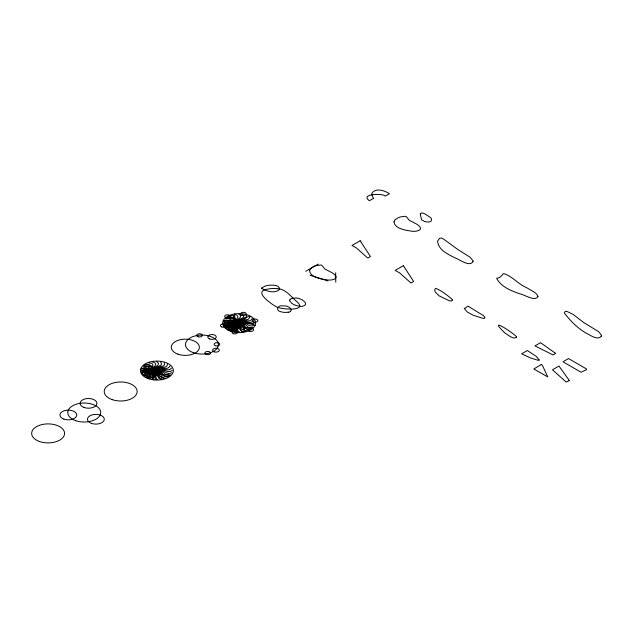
<?xml version="1.0" encoding="UTF-8"?>
<svg xmlns="http://www.w3.org/2000/svg" width="633" height="633" viewBox="0 0 633 633"><rect width="100%" height="100%" fill="white"/><g stroke="black" fill="none" stroke-linecap="round" stroke-linejoin="round"><path stroke-width="0.95" d="M146.31 376.983C147.212 373.818 150.749 372.354 153.669 371.626A15.785 9.115 0 0 1 156.493 371.144M167.508 364.173C166.764 370.289 157.57 364.489 156.826 369.814A13.42 7.746 0 0 0 156.913 370.582A13.42 7.746 0 0 1 157 371.349C156.47 376.588 148.185 371.033 146.975 376.121A16.189 9.345 0 0 0 146.532 377.624M228.545 329.516C229.281 323.392 238.483 329.2 239.227 323.874A13.42 7.746 0 0 0 239.139 323.107A13.42 7.746 0 0 1 239.052 322.339C239.796 317.014 248.991 322.814 249.734 316.698M226.028 327.712C228.782 322.102 236.196 328.725 238.878 323.859A13.42 7.746 0 0 0 239.139 323.107A13.42 7.746 0 0 1 239.401 322.347C242.083 317.489 249.497 324.112 252.251 318.502M143.802 375.187C146.547 369.577 153.969 376.2 156.652 371.334A13.42 7.746 0 0 0 156.913 370.582A13.42 7.746 0 0 1 157.174 369.822C159.856 364.956 167.27 371.587 170.024 365.977M142.188 373.066C146.326 368.192 152.316 375.416 156.319 371.27A13.42 7.746 0 0 0 156.913 370.582A13.42 7.746 0 0 1 157.506 369.886C161.502 365.739 167.5 372.964 171.638 368.089M224.414 325.591C228.553 320.717 234.542 327.941 238.546 323.795A13.42 7.746 0 0 0 239.139 323.107A13.42 7.746 0 0 1 239.733 322.419C243.729 318.264 249.726 325.489 253.865 320.615M290.412 311.571L291.235 310.336L290.444 308.477A9.693 5.594 0 0 0 289.091 307.298A8.886 5.127 0 0 0 285.871 305.929L280.506 305.842A4.542 2.619 0 0 0 279.232 306.356L278.053 307.377A6.836 3.948 0 0 0 277.547 308.35C277.08 311.341 281.274 311.95 283.418 312.267A11.529 6.654 0 0 0 285.863 312.393L288.221 312.211M305.739 271.28L318.249 264.064M237.502 323.811L234.97 325.425A7.042 4.067 0 0 0 234.526 325.892L232.572 328.448L229.281 329.295A10.318 5.958 0 0 1 227.88 329.31M155.275 371.278L152.743 372.9A7.042 4.067 0 0 0 152.3 373.367L150.345 375.923L147.054 376.77A10.318 5.958 0 0 1 145.653 376.785M223.797 323.313C228.861 319.19 233.427 327.071 238.261 323.685A13.42 7.746 0 0 0 239.139 323.107A13.42 7.746 0 0 1 240.018 322.529C244.844 319.143 249.41 327.024 254.482 322.901M141.57 370.78C146.634 366.665 151.2 374.546 156.027 371.16A13.42 7.746 0 0 0 156.913 370.582A13.42 7.746 0 0 1 157.791 370.004C162.618 366.618 167.183 374.491 172.255 370.376M232.809 327.166L231.132 327.609A5.705 3.3 0 0 1 230.127 327.736L228.924 327.791A3.608 2.081 0 0 0 227.476 328.029L227.247 328.131A1.954 1.124 0 0 0 226.756 328.44M150.583 374.641L148.905 375.084A5.705 3.3 0 0 1 147.9 375.211L146.698 375.266A3.608 2.081 0 0 0 145.25 375.504L145.02 375.606A1.954 1.124 0 0 0 144.53 375.907M223.916 325.631L225.467 325.18A21.562 12.446 0 0 1 234.732 323.969M141.689 373.098L143.24 372.655A21.562 12.446 0 0 1 152.506 371.444M231.346 324.531L230.855 324.666A19.077 11.014 0 0 0 230.372 324.816L229.447 325.156A4.02 2.318 0 0 0 228.735 325.56L226.369 327.047A2.991 1.725 0 0 1 225.166 326.921M149.119 371.998L148.628 372.141A19.077 11.014 0 0 0 148.138 372.283L147.22 372.623A4.02 2.318 0 0 0 146.508 373.035L144.142 374.514A2.991 1.725 0 0 1 142.939 374.396M224.232 321.01C229.945 317.6 232.699 326.201 238.032 323.534A13.42 7.746 0 0 0 239.139 323.107A13.42 7.746 0 0 1 240.247 322.68C245.572 320.005 248.326 328.606 254.047 325.204M141.998 368.485C147.718 365.075 150.472 373.676 155.805 371.009A13.42 7.746 0 0 0 156.913 370.582A13.42 7.746 0 0 1 158.021 370.155C163.346 367.48 166.099 376.081 171.82 372.671M227.611 323.384L235.674 323.186A45.663 26.364 0 0 1 238.625 323.241M145.384 370.859L153.447 370.653A45.663 26.364 0 0 1 156.398 370.716M225.672 318.85C231.987 316.144 232.184 325.362 237.873 323.352A13.42 7.746 0 0 0 239.139 323.107A13.42 7.746 0 0 1 240.405 322.862C246.087 320.852 246.292 330.062 252.599 327.356M143.446 366.325C149.752 363.619 149.958 372.829 155.647 370.827A13.42 7.746 0 0 0 156.913 370.582A13.42 7.746 0 0 1 158.171 370.329C163.86 368.327 164.066 377.537 170.372 374.831M228.038 316.991C235.626 315.25 231.29 324.452 237.81 323.154A13.42 7.746 0 0 0 239.139 323.107A13.42 7.746 0 0 1 240.469 323.059C246.981 321.778 242.645 330.964 250.233 329.223M145.812 364.458C152.086 363.207 150.084 368.794 153.233 370.471A15.785 9.115 0 0 1 156.058 370.954M168.006 376.698C160.418 378.439 164.754 369.245 158.242 370.527A13.42 7.746 0 0 0 156.913 370.582A13.42 7.746 0 0 1 155.583 370.629L148.81 370.645L143.501 372.513A16.189 9.345 0 0 0 141.824 373.684M277.476 288.68C285.855 289.036 290.769 296.505 296.608 301.411C308.303 311.428 283.806 309.252 279.224 307.836A16.197 9.353 0 0 1 276.17 306.776C270.916 303.516 251.95 290.927 268.352 289.012A19.694 11.37 0 0 1 270.584 288.688A17.922 10.35 0 0 1 277.483 288.672M231.164 315.535C239.567 315.353 230.721 323.075 237.834 322.957A13.42 7.746 0 0 0 239.139 323.107A13.42 7.746 0 0 1 240.445 323.257C247.55 323.131 238.712 330.853 247.115 330.671M148.937 363.01C157.34 362.828 148.494 370.55 155.607 370.424A13.42 7.746 0 0 0 156.913 370.582A13.42 7.746 0 0 1 158.218 370.732C165.324 370.606 156.486 378.328 164.889 378.146M310.035 275.236L327.878 280.941M234.827 314.601C243.183 316.484 230.792 321.303 237.945 322.767A13.42 7.746 0 0 0 239.139 323.107A13.42 7.746 0 0 1 240.334 323.447C247.487 324.903 235.096 329.73 243.452 331.605M152.6 362.076C160.956 363.951 148.565 368.778 155.718 370.234A13.42 7.746 0 0 0 156.913 370.582A13.42 7.746 0 0 1 158.108 370.922C165.26 372.378 152.869 377.205 161.225 379.08M238.783 314.245C245.469 317.655 232.319 319.792 238.135 322.601A13.42 7.746 0 0 0 239.139 323.107A13.42 7.746 0 0 1 240.136 323.613C245.96 326.414 232.802 328.559 239.496 331.961M156.557 361.72C163.243 365.13 150.092 367.267 155.908 370.068A13.42 7.746 0 0 0 156.913 370.582A13.42 7.746 0 0 1 157.91 371.088C163.733 373.889 150.575 376.026 157.269 379.436M242.763 314.498C247.329 319.602 234.305 318.185 238.404 322.466A13.42 7.746 0 0 0 239.139 323.107A13.42 7.746 0 0 1 239.875 323.748C243.974 328.021 230.95 326.612 235.508 331.716M160.537 361.973C165.102 367.069 152.078 365.66 156.169 369.941A13.42 7.746 0 0 0 156.913 370.582A13.42 7.746 0 0 1 157.649 371.223C161.747 375.496 148.715 374.087 153.281 379.191M371.895 194.727L372.718 196.8A9.677 5.562 60 0 0 373.573 198.335L369.427 200.716C359.449 193.975 382.641 192.954 385.355 196.111L389.437 193.761C384.951 190.509 374.91 187.36 371.793 193.635A3.094 1.733 60.1 0 0 371.785 193.935M246.506 315.329C248.358 321.382 237.011 317.188 238.712 322.379A13.42 7.746 0 0 0 239.139 323.107A13.42 7.746 0 0 1 239.567 323.835C241.268 329.025 229.921 324.832 231.773 330.877M164.271 362.804C166.123 368.849 154.784 364.663 156.486 369.846A13.42 7.746 0 0 0 156.913 370.582A13.42 7.746 0 0 1 157.34 371.31C159.041 376.5 147.695 372.307 149.546 378.352M335.672 272.76L335.775 282.223M223.235 320.646A13.182 7.612 0 0 0 239.139 323.107A13.182 7.612 0 0 1 255.036 325.568M227.5 329.825A13.182 7.612 0 0 0 239.139 323.107A13.182 7.612 0 0 1 250.779 316.389M243.396 332.285A13.182 7.612 0 0 0 239.139 323.107A13.182 7.612 0 0 1 234.875 313.928M141.246 372.038A11.204 6.472 0 0 1 145.368 370.827M156.509 371.46A12.209 7.05 0 0 1 157.126 373.28L157.039 374.301A7.43 4.289 0 0 1 156.834 374.855L153.36 378.732A34.229 19.765 0 0 1 152.782 379.286M154.84 373.462A10.896 6.29 0 0 1 154.104 374.942L152.434 376.39A6.377 3.679 0 0 1 151.683 376.762L150.622 377.126A9.962 5.752 0 0 1 147.679 377.632M154.689 375.844A16.632 9.606 0 0 1 151.809 379.04M149.625 378.629A7.161 4.13 0 0 1 151.888 377.418M143.873 375.361A11.299 6.528 0 0 1 151.501 373.027M243.982 326.446A7.374 4.257 0 0 0 244.583 326.976C246.411 328.709 249.062 326.422 250.866 328.139A6.647 3.838 0 0 1 251.388 328.63M240.089 323.384A15.785 9.115 0 0 0 240.706 325.046L243.444 327.712L247.978 329.239A16.189 9.345 0 0 0 250.541 329.595M240.437 327.396A7.374 4.257 0 0 0 240.508 328.029C240.983 330.299 244.48 328.614 244.939 330.853A6.647 3.838 0 0 1 244.963 331.423M239.717 323.621A15.785 9.115 0 0 0 238.815 325.243L238.878 328.345L241.482 330.964A16.189 9.345 0 0 0 243.389 332.016M236.552 327.198A7.374 4.257 0 0 0 236.062 327.759C234.487 329.627 239.037 329.682 237.454 331.486A6.647 3.838 0 0 1 236.971 331.993M239.187 323.724A15.785 9.115 0 0 0 237.003 324.864L234.376 327.562L234.36 330.592A16.189 9.345 0 0 0 235.096 332.056M233.355 325.9A7.374 4.257 0 0 0 232.438 326.248C229.803 326.699 233.023 329.461 230.42 329.88A6.647 3.838 0 0 1 229.565 330.181M238.649 323.653A15.785 9.115 0 0 0 235.769 324.009L231.156 325.591L228.521 328.211A16.189 9.345 0 0 0 227.896 329.69M231.71 323.859A7.374 4.257 0 0 0 230.61 323.898C228.086 323.4 228.22 326.945 225.72 326.454A6.647 3.838 0 0 1 224.723 326.47M238.237 323.439A15.785 9.115 0 0 0 235.436 322.917L230.072 322.957L225.522 324.46A16.189 9.345 0 0 0 223.702 325.56M232.05 321.611A7.374 4.257 0 0 0 231.069 321.327C228.711 320.251 226.962 323.194 224.62 322.134A6.647 3.838 0 0 1 223.742 321.857M238.071 323.139A15.785 9.115 0 0 0 236.101 321.873L231.417 320.353L226.171 320.345A16.189 9.345 0 0 0 223.639 320.773M234.297 319.768A7.374 4.257 0 0 0 233.688 319.238C231.868 317.497 229.217 319.792 227.405 318.075A6.647 3.838 0 0 1 226.891 317.584M238.19 322.822A15.785 9.115 0 0 0 237.573 321.16L234.827 318.494L230.301 316.975A16.189 9.345 0 0 0 227.738 316.611M223.473 324.571A11.204 6.472 0 0 1 227.595 323.352M238.736 323.993A12.209 7.05 0 0 1 239.353 325.805L239.266 326.826A7.43 4.289 0 0 1 239.06 327.38L235.587 331.265A34.229 19.765 0 0 1 235.009 331.811M237.066 325.987A10.896 6.29 0 0 1 236.331 327.467L234.661 328.923A6.377 3.679 0 0 1 233.909 329.287L232.857 329.651A9.962 5.752 0 0 1 229.906 330.165M236.916 328.369A16.632 9.606 0 0 1 234.036 331.565M231.852 331.154A7.161 4.13 0 0 1 234.115 329.943M226.1 327.886A11.299 6.528 0 0 1 233.727 325.552M290.452 311.602A5.096 2.943 0 0 1 288.213 312.188M162.167 373.707A7.374 4.257 0 0 0 162.839 374.206C164.778 375.852 167.326 373.478 169.248 375.1A6.647 3.838 0 0 1 169.834 375.567M157.894 370.819A15.785 9.115 0 0 0 158.725 372.449L161.795 374.989L166.511 376.319A16.189 9.345 0 0 0 169.106 376.572M158.756 374.799A7.374 4.257 0 0 0 158.899 375.432C159.635 377.656 162.974 375.86 163.686 378.059A6.647 3.838 0 0 1 163.781 378.629M157.554 371.073A15.785 9.115 0 0 0 156.857 372.726L157.316 375.812L160.252 378.32A16.189 9.345 0 0 0 162.285 379.286M154.848 374.768A7.374 4.257 0 0 0 154.436 375.353C153.139 377.363 157.617 377.054 156.304 379.009A6.647 3.838 0 0 1 155.884 379.531M157.039 371.191A15.785 9.115 0 0 0 155.006 372.418L152.735 375.227L153.099 378.249A16.189 9.345 0 0 0 154.025 379.673M151.501 373.612A7.374 4.257 0 0 0 150.63 374C148.035 374.649 151.643 377.094 149.079 377.703A6.647 3.838 0 0 1 148.272 378.036M149.594 371.642A7.374 4.257 0 0 0 148.51 371.729C145.962 371.326 146.476 374.886 143.96 374.491A6.647 3.838 0 0 1 142.963 374.546M149.649 369.387A7.374 4.257 0 0 0 148.636 369.15C146.247 368.153 144.688 371.199 142.306 370.226A6.647 3.838 0 0 1 141.404 369.989M155.853 370.653A15.785 9.115 0 0 0 153.724 369.482L148.858 368.169L143.628 368.382A16.189 9.345 0 0 0 141.159 368.912M151.659 367.457A7.374 4.257 0 0 0 150.986 366.95C149.048 365.312 146.492 367.686 144.569 366.056A6.647 3.838 0 0 1 143.992 365.589M155.932 370.337A15.785 9.115 0 0 0 155.101 368.707L152.023 366.167L147.315 364.837A16.189 9.345 0 0 0 144.712 364.584M289.685 299.979L289.993 301.308L291.678 303.199A14.155 8.174 0 0 0 293.704 304.497L295.326 305.209A11.418 6.591 0 0 0 298.697 306.063C301.846 307.329 308.532 305.217 304.188 301.403A13.997 8.079 0 0 0 302.265 299.947L299.781 298.776A9.74 5.618 0 0 0 297.629 298.214A9.978 5.76 0 0 0 295.769 297.993L291.425 298.388L289.685 299.979M420.241 213.748L421.475 219.77L424.482 221.439A11.473 6.623 0 0 0 425.922 221.756C427.853 222.191 431.761 222.452 431.532 219.516A8.625 4.977 0 0 0 431.208 218.48L431.073 218.235A7.588 4.384 0 0 0 430.543 217.562C427.773 216.114 422.638 211.003 420.241 213.748M309.545 270.56C310.249 276.305 317.426 277.998 322.165 279.09A26.871 15.516 0 0 0 325.932 279.636C329.643 280.949 340.451 279.438 334.169 274.263A19.125 11.046 0 0 0 332.064 272.744L324.903 269.033L321.936 265.409A2.413 1.393 0 0 0 320.773 265.021L316.081 265.638A14.899 8.601 0 0 0 313.762 266.485L310.621 268.519L309.545 270.56M393.955 221.835C394.66 227.579 401.828 229.265 406.568 230.365A26.871 15.516 0 0 0 410.334 230.903C414.045 232.216 424.854 230.705 418.579 225.538A19.125 11.046 0 0 0 416.467 224.011L409.314 220.3L406.346 216.676A2.413 1.393 0 0 0 405.183 216.296L400.491 216.905A14.899 8.601 0 0 0 398.173 217.76L395.024 219.786L393.955 221.835M484.854 317.378L484.403 318.296L483.106 318.415L473.088 315.218L467.281 311.99L464.179 308.334L465.674 307.954L467.89 306.016L479.046 312.955A39.175 22.614 0 0 1 480.384 313.723L483.541 315.645L484.854 317.378M537.979 296.402C535.162 302.036 524.266 294.472 519.519 293.712C510.966 290.769 500.909 286.678 496.628 278.314L499.611 277.547L502.784 274.643L502.776 273.978L504.042 273.678C512.508 276.471 518.19 284.075 526.355 287.548A78.35 45.236 0 0 1 529.03 289.091C532.179 291.172 536.626 292.541 537.979 296.402M452.389 299.915L451.487 301.071L449.264 300.715L439.12 295.872L435.282 292.058L434.657 289.756L435.67 288.324C441.628 290.618 447.404 295.342 452.389 299.575L452.389 299.915M473.049 261.476C469.828 267.466 459.827 259.53 455.167 257.94C448.061 254.268 438.447 250.185 437.577 241.149L439.603 238.293L441.391 238.024L443.614 239.108L457.683 249.386L470.09 257.251L473.049 260.788L473.049 261.476M261.524 288.094C265.441 291.354 275.664 293.949 279.557 289.313A7.216 4.17 0 0 0 279.509 288.086C277.729 284.747 273.021 285.127 269.777 285.198A14.646 8.451 0 0 0 264.871 286.148L261.524 288.094M516.544 337.239C513.102 339.984 508.172 334.754 504.936 333.021C486.84 315.693 511.796 331.85 516.544 336.716L516.544 337.239M601.35 336.123C597.758 340.91 590.296 335.063 586.087 333.108C577.423 328.076 570.349 320.852 564.312 312.931L565.103 311.531L566.559 311.262L572.928 314.3L583.792 322.569L598.644 331.7L601.35 335.071L601.35 336.123M555.632 353.388L553.013 354.939L534.948 345.887L540.527 342.69L555.632 353.388M586.546 369.656L581.07 372.236L563.014 361.815L568.474 358.539L586.411 368.897L586.546 369.656M539.213 360.027L538.074 360.28L530.755 358.049L521.639 353.831L527.329 350.524L536.293 356.434L539.213 360.027M569.336 380.528L566.234 382.087L552.467 369.799L558.979 366.04L569.336 380.528M541.207 364.561L533.817 369.007L547.735 376.888L542.331 365.209L541.207 364.561M360.161 240.754L352.011 245.462L356.601 248.104L367.765 258.066L370.44 256.523L360.161 240.754M403.356 265.686L395.206 270.394L399.787 273.045L410.959 282.998L413.626 281.456L403.356 265.686M63.862 419.109A8.427 4.866 0 0 0 76.767 415.177A8.427 4.866 0 0 0 64.408 410.69A8.427 4.866 0 0 0 63.862 419.109M83.857 407.407A8.427 4.866 0 0 0 96.912 403.648A8.427 4.866 0 0 0 84.751 398.996A8.427 4.866 0 0 0 83.857 407.407M91.571 423.43A8.427 4.866 0 0 0 104.31 419.315A8.427 4.866 0 0 0 91.769 415.011A8.427 4.866 0 0 0 91.571 423.43M112.183 399.629A16.458 9.503 0 0 0 137.147 391.677A16.458 9.503 0 0 0 112.729 383.171A16.458 9.503 0 0 0 112.183 399.629M148.407 378.716A16.458 9.503 0 0 0 173.371 370.764A16.458 9.503 0 0 0 148.953 362.258A16.458 9.503 0 0 0 148.407 378.716M221.748 326.937A2.809 1.622 0 0 0 226.044 325.623A2.809 1.622 0 0 0 221.922 324.136A2.809 1.622 0 0 0 221.748 326.937M233.332 333.638A2.809 1.622 0 0 0 237.684 332.388A2.809 1.622 0 0 0 233.624 330.837A2.809 1.622 0 0 0 233.332 333.638M226.06 317.782A2.809 1.622 0 0 0 230.309 316.405A2.809 1.622 0 0 0 226.123 314.973A2.809 1.622 0 0 0 226.06 317.782M241.846 315.281A2.809 1.622 0 0 0 246.205 314.023A2.809 1.622 0 0 0 242.146 312.473A2.809 1.622 0 0 0 241.846 315.281M253.548 322.015A2.809 1.622 0 0 0 257.845 320.709A2.809 1.622 0 0 0 253.722 319.214A2.809 1.622 0 0 0 253.548 322.015M249.339 331.217A2.809 1.622 0 0 0 253.588 329.848A2.809 1.622 0 0 0 249.41 328.408A2.809 1.622 0 0 0 249.339 331.217M230.634 331.241A16.458 9.503 0 0 0 255.597 323.289A16.458 9.503 0 0 0 231.187 314.783A16.458 9.503 0 0 0 230.634 331.241M193.453 352.708A16.458 9.503 0 0 0 218.417 344.756A16.458 9.503 0 0 0 194.007 336.25A16.458 9.503 0 0 0 193.453 352.708M215.402 345.681A2.809 1.622 0 0 0 219.698 344.368A2.809 1.622 0 0 0 215.584 342.872A2.809 1.622 0 0 0 215.402 345.681M198.066 336.756A2.809 1.622 0 0 0 202.315 335.387A2.809 1.622 0 0 0 198.137 333.947A2.809 1.622 0 0 0 198.066 336.756M206.239 354.385A2.809 1.622 0 0 0 210.591 353.127A2.809 1.622 0 0 0 206.54 351.576A2.809 1.622 0 0 0 206.239 354.385M177.857 354.148A14.045 8.11 0 0 0 199.355 347.58A14.045 8.11 0 0 0 178.759 340.111A14.045 8.11 0 0 0 177.857 354.148M209.705 338.971A4.209 2.429 0 0 0 216.233 337.096A4.209 2.429 0 0 0 210.148 334.77A4.209 2.429 0 0 0 209.705 338.971M214.207 351.861A3.371 1.946 0 0 0 219.303 350.215A3.371 1.946 0 0 0 214.286 348.49A3.371 1.946 0 0 0 214.207 351.861M75.738 420.668A16.458 9.503 0 0 0 100.702 412.716A16.458 9.503 0 0 0 76.292 404.21A16.458 9.503 0 0 0 75.738 420.668M39.602 441.533A16.458 9.503 0 0 0 64.566 433.581A16.458 9.503 0 0 0 40.156 425.075A16.458 9.503 0 0 0 39.602 441.533"/></g></svg>
